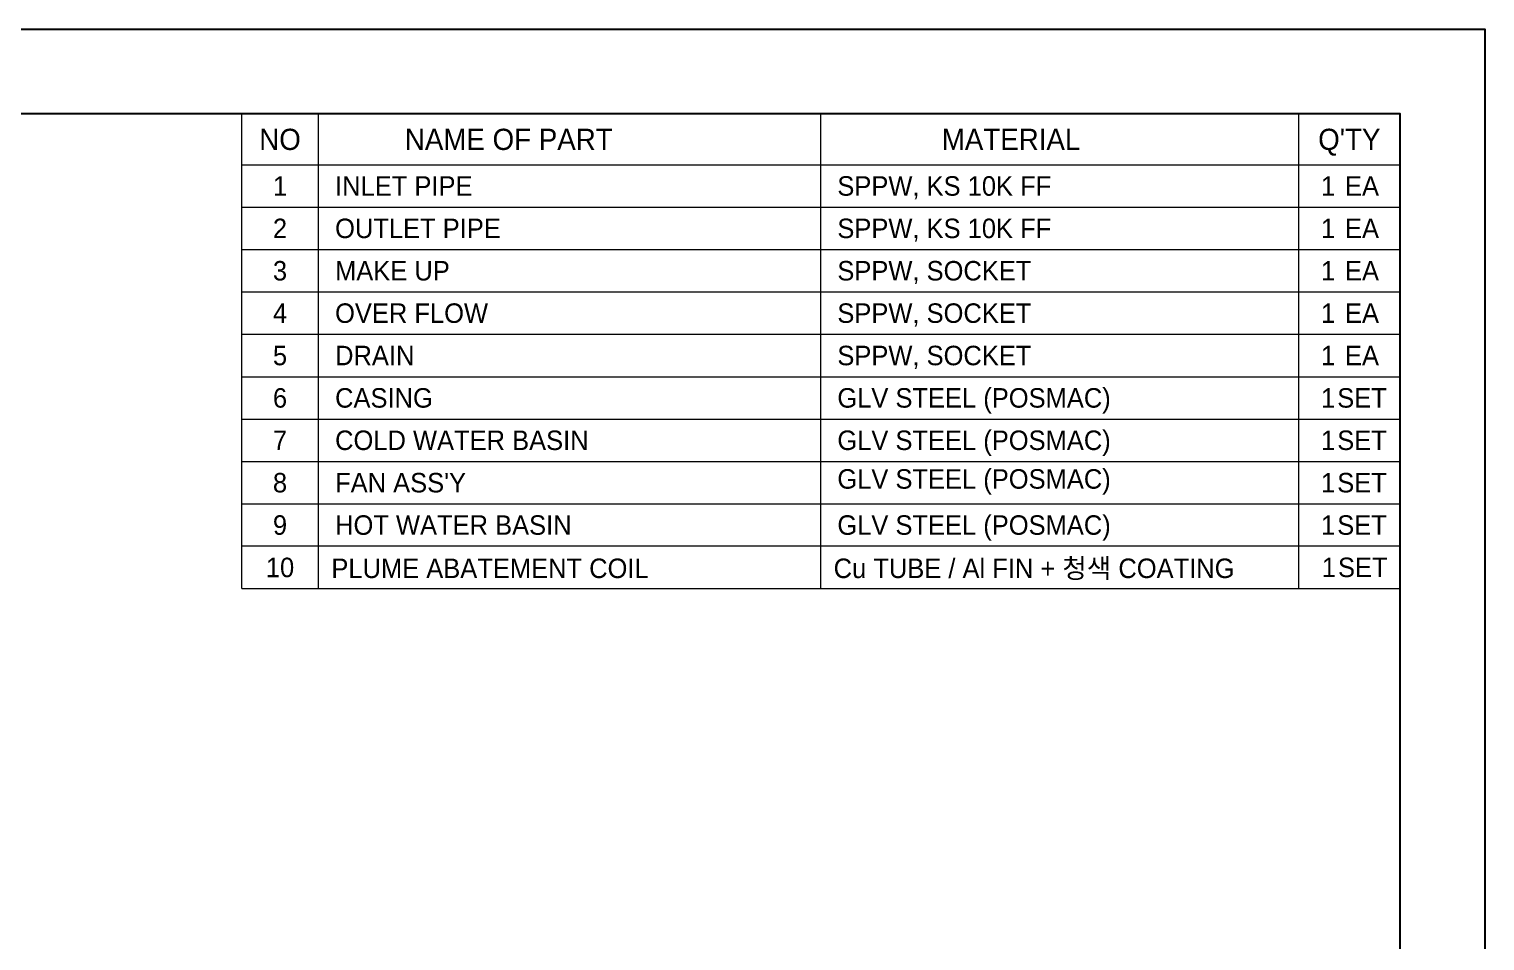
# Model space of a CAD drawing. Header units: millimetres. Extents: x -17070 to 43320, y -291348 to 36448.
# Drawn here: x 30654 to 43320, y 28520 to 36448 of the extents above; entities that cross this region are included whole.
import ezdxf
from ezdxf.enums import TextEntityAlignment as Align

# ---------------------------------------------------------------- set-up
doc = ezdxf.new("R2010")
doc.units = ezdxf.units.MM
for name, color, linetype in [('냉각탑_box', 1, 'Continuous'), ('냉각탑_form', 1, 'Continuous'), ('냉각탑_text', 3, 'Continuous')]:
    doc.layers.add(name, color=color, linetype=linetype)
doc.styles.add('돋움', font='Dotum.ttf')

msp = doc.modelspace()

# ---------------------------------------------------------------- linework, layer by layer
at = {"layer": 'Defpoints'}
msp.add_lwpolyline([(12353.9, 36447.8), (43319.7, 36447.8), (43319.7, 14550.6), (12353.9, 14550.6)], close=True, dxfattribs=at)
at = {"layer": '냉각탑_box', "lineweight": 20}
for p, q in [((32505.2, 31582.7), (32505.2, 35710.5)), ((32505.2, 35710.5), (42582.4, 35710.5)), ((33168.6, 35710.5), (33168.6, 31582.7)), ((37538.6, 35710.5), (37538.6, 31582.7)), ((41697.9, 35710.5), (41697.9, 31582.7)), ((42582.4, 35710.5), (42582.4, 31951.3)), ((32505.2, 35268.2), (42582.4, 35268.2)), ((32505.2, 34899.7), (42582.4, 34899.7)), ((32505.2, 34531.1), (42582.4, 34531.1)), ((32505.2, 34162.6), (42582.4, 34162.6)), ((32505.2, 33794), (42582.4, 33794)), ((32505.2, 33425.5), (42582.4, 33425.5)), ((32505.2, 33056.9), (42582.4, 33056.9)), ((32505.2, 32688.4), (42582.4, 32688.4)), ((32505.2, 32319.8), (42582.4, 32319.8)), ((42582.4, 31951.3), (32505.2, 31951.3)), ((32505.2, 31582.7), (42582.4, 31582.7))]:
    msp.add_line(p, q, dxfattribs=at)
at = {"layer": '냉각탑_form'}
msp.add_lwpolyline([(13091.2, 35710.5), (13091.2, 15287.8), (42582.4, 15287.8), (42582.4, 35710.5)], close=True, dxfattribs=at)

# ---------------------------------------------------------------- texts
at = {"layer": '냉각탑_text', "lineweight": 20, "style": '돋움'}
for s, height, p in [('NO', 184.27, (32836.9, 35489.4)), ('NAME OF PART', 184.275, (34827.1, 35489.4)), ('MATERIAL', 184.27, (39197, 35489.4)), ("Q'TY", 184.27, (42140.2, 35489.4)), ('1', 169.5, (32836.9, 35084)), ('1', 169.5, (41955.9, 35084)), ('EA', 169.53, (42250.7, 35084)), ('2', 169.5, (32836.9, 34715.4)), ('1', 169.5, (41955.9, 34715.4)), ('EA', 169.53, (42250.7, 34715.4)), ('3', 169.5, (32836.9, 34346.9)), ('1', 169.5, (41955.9, 34346.9)), ('EA', 169.53, (42250.7, 34346.9)), ('4', 169.5, (32836.9, 33978.3)), ('1', 169.5, (41955.9, 33978.3)), ('EA', 169.53, (42250.7, 33978.3)), ('5', 169.5, (32836.9, 33609.8)), ('1', 169.5, (41955.9, 33609.8)), ('EA', 169.53, (42250.7, 33609.8)), ('6', 169.5, (32836.9, 33241.2)), ('1', 169.5, (41955.9, 33241.2)), ('SET', 169.53, (42250.7, 33241.2)), ('7', 169.5, (32836.9, 32872.7)), ('1', 169.5, (41955.9, 32872.7)), ('SET', 169.53, (42250.7, 32872.7)), ('8', 169.5, (32836.9, 32504.1)), ('1', 169.5, (41955.9, 32504.1)), ('SET', 169.53, (42250.7, 32504.1)), ('9', 169.5, (32836.9, 32135.6)), ('1', 169.5, (41955.9, 32135.6)), ('SET', 169.53, (42250.7, 32135.6)), ('10', 169.53, (32836.9, 31767)), ('1', 169.5, (41962.5, 31767.7)), ('SET', 169.53, (42257.4, 31767.7))]:
    msp.add_text(s, height=height, dxfattribs=at).set_placement(p, align=Align.MIDDLE_CENTER)
for s, height, p in [('INLET PIPE', 169.53, (33316, 35084)), ('SPPW, KS 10K FF', 169.533, (37686, 35084)), ('OUTLET PIPE', 169.533, (33316, 34715.4)), ('SPPW, KS 10K FF', 169.533, (37686, 34715.4)), ('MAKE UP', 169.53, (33316, 34346.9)), ('SPPW, SOCKET', 169.533, (37686, 34346.9)), ('OVER FLOW', 169.53, (33316, 33978.3)), ('SPPW, SOCKET', 169.533, (37686, 33978.3)), ('DRAIN', 169.53, (33316, 33609.8)), ('SPPW, SOCKET', 169.533, (37686, 33609.8)), ('CASING', 169.53, (33316, 33241.2)), ('GLV STEEL (POSMAC)', 169.533, (37686, 33241.2)), ('COLD WATER BASIN', 169.533, (33316, 32872.7)), ('GLV STEEL (POSMAC)', 169.533, (37686, 32872.7)), ("FAN ASS'Y", 169.53, (33316, 32504.1)), ('GLV STEEL (POSMAC)', 169.533, (37686, 32536.5)), ('HOT WATER BASIN', 169.533, (33316, 32135.6)), ('GLV STEEL (POSMAC)', 169.533, (37686, 32135.6)), ('PLUME ABATEMENT COIL', 169.533, (33283.7, 31759.3)), ('Cu TUBE / Al FIN + 청색 COATING', 169.533, (37653.6, 31759.3))]:
    msp.add_text(s, height=height, dxfattribs=at).set_placement(p, align=Align.MIDDLE_LEFT)

doc.saveas('drawing.dxf')
